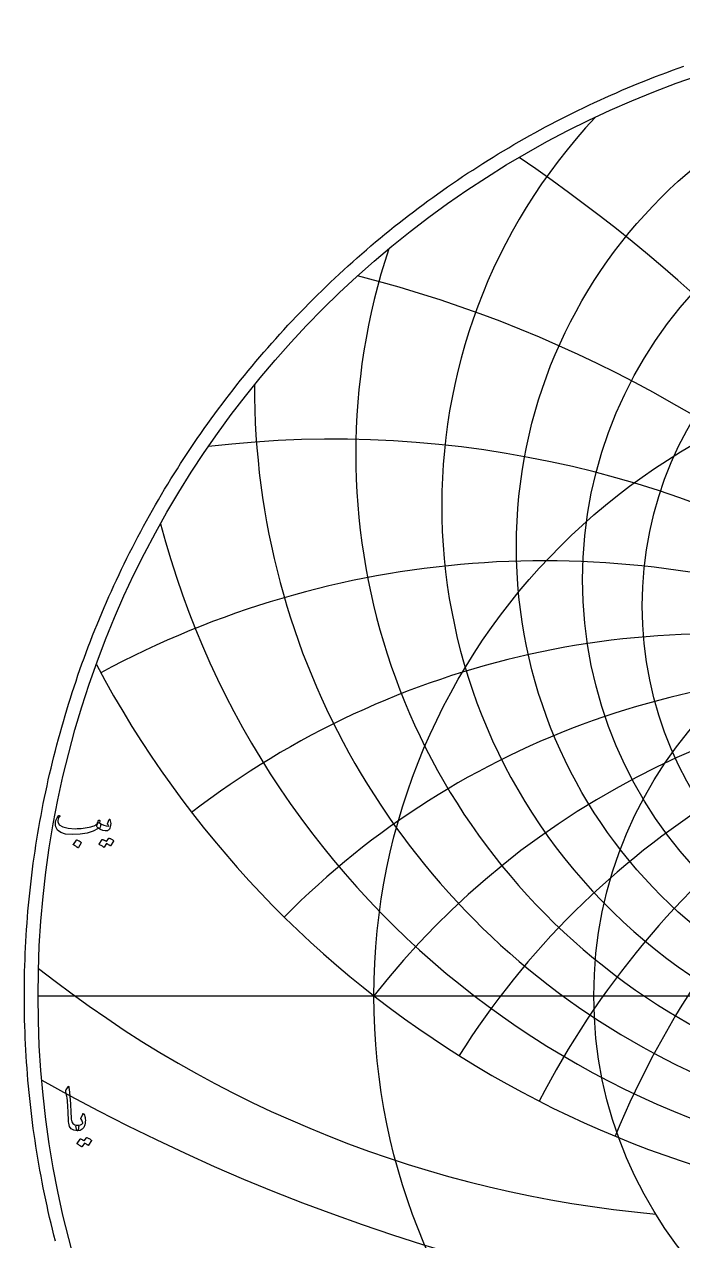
# Model space of a CAD drawing. Header units: millimetres. Extents: x -59 to 59, y -59 to 61.
# Drawn here: x -59.3 to -19.7, y -14.7 to 58.5 of the extents above; entities that cross this region are included whole.
import ezdxf

# ---------------------------------------------------------------- set-up
doc = ezdxf.new("R2010")
doc.units = ezdxf.units.MM
for name, color, linetype in [('CUT_OUTER', 1, 'Continuous'), ('ENGRAVE', 7, 'Continuous'), ('ENGRAVE_FINE', 8, 'Continuous'), ('TEXT', 5, 'Continuous')]:
    doc.layers.add(name, color=color, linetype=linetype)

msp = doc.modelspace()

# ---------------------------------------------------------------- linework, layer by layer
at = {"layer": 'CUT_OUTER'}
msp.add_lwpolyline([(-57.4576, -14.7676), (-57.5471, -14.4148), (-57.6345, -14.0614), (-57.7197, -13.7075), (-57.8027, -13.3531), (-57.8835, -12.9982), (-57.9622, -12.6428), (-58.0387, -12.2869), (-58.113, -11.9305), (-58.1851, -11.5737), (-58.255, -11.2165), (-58.3227, -10.8588), (-58.3883, -10.5008), (-58.4516, -10.1423), (-58.5127, -9.7835), (-58.5717, -9.4243), (-58.6284, -9.0647), (-58.6829, -8.7048), (-58.7352, -8.3446), (-58.7853, -7.984), (-58.8332, -7.6232), (-58.8788, -7.262), (-58.9223, -6.9006), (-58.9635, -6.5389), (-59.0025, -6.177), (-59.0393, -5.8149), (-59.0739, -5.4525), (-59.1062, -5.0899), (-59.1364, -4.7272), (-59.1643, -4.3642), (-59.1899, -4.0011), (-59.2134, -3.6379), (-59.2346, -3.2745), (-59.2535, -2.9109), (-59.2703, -2.5473), (-59.2848, -2.1836), (-59.2971, -1.8198), (-59.3071, -1.4559), (-59.3149, -1.092), (-59.3205, -0.728), (-59.3239, -0.364), (-59.325, 0), (-59.3239, 0.364), (-59.3205, 0.728), (-59.3149, 1.092), (-59.3071, 1.4559), (-59.2971, 1.8198), (-59.2848, 2.1836), (-59.2703, 2.5473), (-59.2535, 2.9109), (-59.2346, 3.2745), (-59.2134, 3.6379), (-59.1899, 4.0011), (-59.1643, 4.3642), (-59.1364, 4.7272), (-59.1062, 5.0899), (-59.0739, 5.4525), (-59.0393, 5.8149), (-59.0025, 6.177), (-58.9635, 6.5389), (-58.9223, 6.9006), (-58.8788, 7.262), (-58.8332, 7.6232), (-58.7853, 7.984), (-58.7352, 8.3446), (-58.6829, 8.7048), (-58.6284, 9.0647), (-58.5717, 9.4243), (-58.5127, 9.7835), (-58.4516, 10.1423), (-58.3883, 10.5008), (-58.3227, 10.8588), (-58.255, 11.2165), (-58.1851, 11.5737), (-58.113, 11.9305), (-58.0387, 12.2869), (-57.9622, 12.6428), (-57.8835, 12.9982), (-57.8027, 13.3531), (-57.7197, 13.7075), (-57.6345, 14.0614), (-57.5471, 14.4148), (-57.4576, 14.7676), (-57.3659, 15.1199), (-57.272, 15.4716), (-57.176, 15.8227), (-57.0779, 16.1733), (-56.9775, 16.5232), (-56.8751, 16.8725), (-56.7705, 17.2211), (-56.6637, 17.5692), (-56.5549, 17.9165), (-56.4439, 18.2632), (-56.3308, 18.6092), (-56.2155, 18.9545), (-56.0982, 19.299), (-55.9787, 19.6429), (-55.8571, 19.986), (-55.7334, 20.3283), (-55.6076, 20.6699), (-55.4798, 21.0108), (-55.3498, 21.3508), (-55.2177, 21.69), (-55.0836, 22.0284), (-54.9474, 22.366), (-54.8092, 22.7027), (-54.6688, 23.0386), (-54.5264, 23.3736), (-54.382, 23.7077), (-54.2355, 24.0409), (-54.087, 24.3733), (-53.9364, 24.7047), (-53.7838, 25.0352), (-53.6292, 25.3647), (-53.4725, 25.6933), (-53.3139, 26.0209), (-53.1532, 26.3475), (-52.9905, 26.6732), (-52.8259, 26.9978), (-52.6592, 27.3215), (-52.4906, 27.6441), (-52.32, 27.9656), (-52.1474, 28.2861), (-51.9729, 28.6056), (-51.7964, 28.9239), (-51.6179, 29.2412), (-51.4375, 29.5574), (-51.2552, 29.8724), (-51.0709, 30.1863), (-50.8847, 30.4991), (-50.6967, 30.8108), (-50.5066, 31.1213), (-50.3147, 31.4306), (-50.1209, 31.7387), (-49.9252, 32.0457), (-49.7277, 32.3514), (-49.5282, 32.6559), (-49.3269, 32.9592), (-49.1238, 33.2612), (-48.9188, 33.562), (-48.7119, 33.8616), (-48.5032, 34.1598), (-48.2927, 34.4568), (-48.0804, 34.7525), (-47.8662, 35.0468), (-47.6503, 35.3399), (-47.4325, 35.6316), (-47.213, 35.9219), (-46.9917, 36.211), (-46.7687, 36.4986), (-46.5438, 36.7849), (-46.3172, 37.0698), (-46.0889, 37.3533), (-45.8588, 37.6354), (-45.6271, 37.9161), (-45.3935, 38.1953), (-45.1583, 38.4731), (-44.9214, 38.7495), (-44.6828, 39.0244), (-44.4425, 39.2978), (-44.2006, 39.5698), (-43.9569, 39.8402), (-43.7116, 40.1092), (-43.4647, 40.3767), (-43.2161, 40.6426), (-42.966, 40.907), (-42.7141, 41.1699), (-42.4607, 41.4312), (-42.2057, 41.6909), (-41.9491, 41.9491), (-41.6909, 42.2057), (-41.4312, 42.4607), (-41.1699, 42.7141), (-40.907, 42.966), (-40.6426, 43.2161), (-40.3767, 43.4647), (-40.1092, 43.7116), (-39.8402, 43.9569), (-39.5698, 44.2006), (-39.2978, 44.4425), (-39.0244, 44.6828), (-38.7495, 44.9214), (-38.4731, 45.1583), (-38.1953, 45.3935), (-37.9161, 45.6271), (-37.6354, 45.8588), (-37.3533, 46.0889), (-37.0698, 46.3172), (-36.7849, 46.5438), (-36.4986, 46.7687), (-36.211, 46.9917), (-35.9219, 47.213), (-35.6316, 47.4325), (-35.3399, 47.6503), (-35.0468, 47.8662), (-34.7525, 48.0804), (-34.4568, 48.2927), (-34.1598, 48.5032), (-33.8616, 48.7119), (-33.562, 48.9188), (-33.2612, 49.1238), (-32.9592, 49.3269), (-32.6559, 49.5282), (-32.3514, 49.7277), (-32.0457, 49.9252), (-31.7387, 50.1209), (-31.4306, 50.3147), (-31.1213, 50.5066), (-30.8108, 50.6967), (-30.4991, 50.8847), (-30.1863, 51.0709), (-29.8724, 51.2552), (-29.5574, 51.4375), (-29.2412, 51.6179), (-28.9239, 51.7964), (-28.6056, 51.9729), (-28.2861, 52.1474), (-27.9656, 52.32), (-27.6441, 52.4906), (-27.3215, 52.6592), (-26.9978, 52.8259), (-26.6732, 52.9905), (-26.3475, 53.1532), (-26.0209, 53.3139), (-25.6933, 53.4725), (-25.3647, 53.6292), (-25.0352, 53.7838), (-24.7047, 53.9364), (-24.3733, 54.087), (-24.0409, 54.2355), (-23.7077, 54.382), (-23.3736, 54.5264), (-23.0386, 54.6688), (-22.7027, 54.8092), (-22.366, 54.9474), (-22.0284, 55.0836), (-21.69, 55.2177), (-21.3508, 55.3498), (-21.0108, 55.4798), (-20.6699, 55.6076), (-20.3283, 55.7334), (-19.986, 55.8571), (-19.6429, 55.9787)], dxfattribs=at)
at = {"layer": 'ENGRAVE'}
msp.add_lwpolyline([(-58.5, 0), (58.5, 0)], dxfattribs=at)
for centre, radius in [((0, 0), 58.5), ((0, 27.0473), 29.7251), ((0, 25.0744), 25.7428), ((0, 23.4868), 22.1496), ((0, 0), 38.2935), ((0, 0), 25.0665)]:
    msp.add_circle(centre, radius, dxfattribs=at)
for centre, radius, start, end in [((0, 29.5146), 34.2165, 136.887687, 43.112313), ((0, 32.6337), 39.3859, 161.726, 18.274), ((0, 36.6399), 45.4807, 179.806229, 0.193771), ((0, 41.8996), 52.8801, 194.768857, 345.231143), ((0, 49.0134), 62.1989, 207.85457, 332.14543), ((0, -29.9181), 48.5951, 38, 142), ((0, -29.9181), 48.5951, 38, 142), ((-15.1285, 56.4602), 69.8786, 231.659303, 264.895559)]:
    msp.add_arc(centre, radius, start, end, dxfattribs=at)
at = {"layer": 'ENGRAVE_FINE'}
for centre, radius, start, end in [((-84.1692, -29.9181), 97.1902, 10.542635, 55.81567), ((-84.1692, -29.9181), 97.1902, 10.542635, 55.81567), ((-57.9134, -29.9181), 75.6006, 14.286701, 75.731907), ((-57.9134, -29.9181), 75.6006, 14.286701, 75.731907), ((-40.7762, -29.9181), 63.4364, 18.243409, 96.767474), ((-40.7762, -29.9181), 63.4364, 18.243409, 96.767474), ((-28.0564, -29.9181), 56.1128, 22.487353, 118.376898), ((-28.0564, -29.9181), 56.1128, 22.487353, 118.376898), ((28.0564, -29.9181), 56.1128, 61.623102, 157.512647), ((28.0564, -29.9181), 56.1128, 61.623102, 157.512647), ((-17.6872, -29.9181), 51.7139, 27.110708, 127.628622), ((-17.6872, -29.9181), 51.7139, 27.110708, 127.628622), ((17.6872, -29.9181), 51.7139, 52.371378, 152.889292), ((17.6872, -29.9181), 51.7139, 52.371378, 152.889292), ((-8.5686, -29.9181), 49.3448, 32.230674, 135.378051), ((-8.5686, -29.9181), 49.3448, 32.230674, 135.378051), ((8.5686, -29.9181), 49.3448, 44.621949, 147.769326), ((8.5686, -29.9181), 49.3448, 44.621949, 147.769326), ((0, 98.4061), 118.7671, 240.613342, 299.386658)]:
    msp.add_arc(centre, radius, start, end, dxfattribs=at)
at = {"layer": 'TEXT'}
for points in [[(-54.7975, 10.4058), (-54.7939, 10.404), (-54.7905, 10.4021), (-54.7874, 10.4003), (-54.7845, 10.3984), (-54.7817, 10.3964), (-54.7785, 10.3938), (-54.7752, 10.3908), (-54.7716, 10.3874), (-54.7419, 10.3523), (-54.7301, 10.3025), (-54.7363, 10.2379), (-54.7606, 10.1586), (-54.7829, 10.1104), (-54.8058, 10.0801), (-54.8291, 10.0679), (-54.8528, 10.0737), (-54.8648, 10.0794), (-54.875, 10.082), (-54.8833, 10.0813), (-54.8897, 10.0774), (-55.1923, 9.9118), (-55.554, 9.7951), (-55.9747, 9.7273), (-56.4544, 9.7083), (-56.8424, 9.7416), (-57.1353, 9.8301), (-57.3332, 9.974), (-57.436, 10.1733), (-57.452, 10.2674), (-57.4554, 10.3615), (-57.4464, 10.4556), (-57.425, 10.5497), (-57.3957, 10.633), (-57.3595, 10.7093), (-57.3163, 10.7788), (-57.2663, 10.8413), (-57.2568, 10.8491), (-57.2469, 10.8542), (-57.2365, 10.8565), (-57.2257, 10.856), (-57.2155, 10.8516), (-57.2072, 10.8459), (-57.2008, 10.8387), (-57.1962, 10.8302), (-57.1941, 10.8219), (-57.1952, 10.8117), (-57.1996, 10.7998), (-57.2072, 10.7859), (-57.2607, 10.7075), (-57.2958, 10.6309), (-57.3124, 10.5562), (-57.3106, 10.4833), (-57.2229, 10.3006), (-57.019, 10.1696), (-56.6989, 10.0903), (-56.2625, 10.0626), (-56.1427, 10.0645), (-56.0231, 10.07), (-55.9037, 10.0792), (-55.7846, 10.0921), (-55.6664, 10.1087), (-55.5498, 10.129), (-55.4348, 10.153), (-55.3215, 10.1807), (-55.2115, 10.2121), (-55.1213, 10.2434), (-55.0509, 10.2748), (-55.0004, 10.3062), (-54.9809, 10.3228), (-54.9631, 10.3431), (-54.9468, 10.3671), (-54.9322, 10.3947), (-54.9184, 10.4256), (-54.9049, 10.4593), (-54.8917, 10.4958), (-54.8786, 10.535), (-54.8736, 10.547), (-54.8657, 10.5571), (-54.8551, 10.5654), (-54.8417, 10.5719), (-54.8274, 10.5753), (-54.8141, 10.5746), (-54.8016, 10.5698), (-54.7901, 10.5608), (-54.7809, 10.5483), (-54.7753, 10.5331), (-54.7735, 10.5151), (-54.7753, 10.4944)], [(-54.9082, 10.1106), (-54.9483, 10.1486), (-54.9691, 10.1964), (-54.9704, 10.2538), (-54.9525, 10.3209), (-54.9135, 10.3811), (-54.8777, 10.4178), (-54.8452, 10.4309), (-54.8159, 10.4206), (-54.6775, 10.329), (-54.5391, 10.2647), (-54.4007, 10.2275), (-54.2624, 10.2176), (-54.2575, 10.2185), (-54.2541, 10.2213), (-54.252, 10.2259), (-54.2513, 10.2324), (-54.2548, 10.2446), (-54.2651, 10.2628), (-54.2824, 10.287), (-54.3066, 10.3172), (-54.3113, 10.3265), (-54.314, 10.3357), (-54.3149, 10.3449), (-54.314, 10.3541), (-54.2255, 10.6088), (-54.2213, 10.6185), (-54.2162, 10.6254), (-54.2102, 10.6295), (-54.2033, 10.6309), (-54.1964, 10.6298), (-54.1904, 10.6263), (-54.1853, 10.6205), (-54.1812, 10.6125), (-54.1535, 10.5297), (-54.1369, 10.4473), (-54.1314, 10.3654), (-54.1369, 10.284), (-54.1549, 10.1828), (-54.1793, 10.1004), (-54.2102, 10.037), (-54.2476, 9.9925), (-54.276, 9.968), (-54.302, 9.9501), (-54.3258, 9.9385), (-54.3472, 9.9334), (-54.4709, 9.9307), (-54.6056, 9.9593), (-54.7513, 10.0192), (-54.9082, 10.1106)], [(-56.1961, 9.3799), (-56.1915, 9.3845), (-56.185, 9.3873), (-56.1767, 9.3882), (-56.1666, 9.3873), (-56.0948, 9.3582), (-56.0273, 9.3227), (-55.9638, 9.2807), (-55.9046, 9.2323), (-55.8988, 9.2249), (-55.8963, 9.2175), (-55.8969, 9.2101), (-55.9009, 9.2028), (-56.0743, 8.9223), (-56.0808, 8.9156), (-56.0891, 8.914), (-56.0992, 8.9175), (-56.1112, 8.926), (-56.1216, 8.9334), (-56.138, 8.9444), (-56.1603, 8.9592), (-56.1887, 8.9777), (-56.2235, 8.9998), (-56.2653, 9.0256), (-56.314, 9.0552), (-56.3695, 9.0884), (-56.3769, 9.0939), (-56.3806, 9.0994), (-56.3806, 9.105), (-56.3769, 9.1105)], [(-54.2513, 9.4832), (-54.2467, 9.4878), (-54.2402, 9.4906), (-54.2319, 9.4915), (-54.2218, 9.4906), (-54.1854, 9.477), (-54.1503, 9.462), (-54.1162, 9.4456), (-54.0834, 9.4279), (-54.0514, 9.4085), (-54.0202, 9.3873), (-53.9896, 9.3642), (-53.9598, 9.3393), (-53.954, 9.3317), (-53.9515, 9.3236), (-53.9521, 9.3151), (-53.9561, 9.3061), (-54.1332, 9.0256), (-54.138, 9.0219), (-54.1452, 9.0219), (-54.1547, 9.0256), (-54.1664, 9.033), (-54.1745, 9.0398), (-54.1876, 9.0492), (-54.2059, 9.061), (-54.2291, 9.0754), (-54.2577, 9.0926), (-54.2919, 9.1128), (-54.3316, 9.136), (-54.3768, 9.1622), (-54.517, 8.9444), (-54.5235, 8.9378), (-54.5318, 8.9361), (-54.5419, 8.9396), (-54.5539, 8.9481), (-54.5643, 8.9555), (-54.5807, 8.9666), (-54.603, 8.9813), (-54.6314, 8.9998), (-54.6662, 9.0219), (-54.708, 9.0478), (-54.7566, 9.0773), (-54.8122, 9.1105), (-54.818, 9.116), (-54.8205, 9.1216), (-54.8198, 9.1271), (-54.8159, 9.1326), (-54.6351, 9.402), (-54.6305, 9.4067), (-54.624, 9.4094), (-54.6157, 9.4103), (-54.6056, 9.4094), (-54.5747, 9.3994), (-54.5447, 9.3877), (-54.5156, 9.3745), (-54.4875, 9.3596), (-54.4603, 9.3433), (-54.434, 9.3259), (-54.4086, 9.3074), (-54.3841, 9.2876)], [(-56.6986, -5.4731), (-56.6914, -5.462), (-56.6847, -5.4547), (-56.6785, -5.451), (-56.6727, -5.451), (-56.664, -5.4558), (-56.6561, -5.4703), (-56.6492, -5.4946), (-56.6432, -5.5285), (-56.6128, -5.8041), (-56.5879, -6.0589), (-56.5685, -6.2931), (-56.5547, -6.5064), (-56.5458, -6.6888), (-56.5376, -6.8524), (-56.5301, -6.997), (-56.5233, -7.1227), (-56.5174, -7.2295), (-56.5127, -7.3173), (-56.5091, -7.3863), (-56.5067, -7.4364), (-56.4739, -7.5863), (-56.4015, -7.6965), (-56.2894, -7.7671), (-56.1376, -7.798), (-56.0954, -7.8091), (-56.0685, -7.8349), (-56.0567, -7.8755), (-56.0601, -7.9309), (-56.0774, -8.018), (-56.0961, -8.0803), (-56.1162, -8.1177), (-56.1376, -8.1301), (-56.3512, -8.102), (-56.5085, -8.0176), (-56.6095, -7.8769), (-56.6543, -7.6799), (-56.6613, -7.5857), (-56.6677, -7.4913), (-56.6733, -7.3966), (-56.6783, -7.3017), (-56.6828, -7.2065), (-56.687, -7.1111), (-56.6911, -7.0155), (-56.6949, -6.9197), (-56.7018, -6.7369), (-56.7115, -6.5724), (-56.7239, -6.426), (-56.7392, -6.2979), (-56.7572, -6.1748), (-56.7779, -6.0437), (-56.8014, -5.9045), (-56.8277, -5.7573), (-56.8312, -5.7307), (-56.8305, -5.7065), (-56.8257, -5.6846), (-56.8167, -5.665)], [(-55.9162, -7.3515), (-55.8129, -7.1227), (-55.7977, -7.0975), (-55.7815, -7.0885), (-55.7645, -7.0957), (-55.7465, -7.119), (-55.7133, -7.1888), (-55.6874, -7.2615), (-55.669, -7.3373), (-55.6579, -7.4161), (-55.6544, -7.4983), (-55.6588, -7.5844), (-55.6711, -7.6745), (-55.6911, -7.7685), (-55.7522, -7.9267), (-55.847, -8.0397), (-55.9755, -8.1075), (-56.1376, -8.1301), (-56.1563, -8.1184), (-56.1755, -8.0831), (-56.1951, -8.0243), (-56.2151, -7.9419), (-56.2209, -7.8979), (-56.2198, -7.8617), (-56.2117, -7.8333), (-56.1967, -7.8128), (-56.1847, -7.8049), (-56.1709, -7.7999), (-56.1552, -7.7975), (-56.1376, -7.798), (-56.0355, -7.7948), (-55.9467, -7.774), (-55.8713, -7.7357), (-55.8092, -7.6799), (-55.8064, -7.6755), (-55.8055, -7.6698), (-55.8064, -7.6626), (-55.8092, -7.6541), (-55.8237, -7.602), (-55.8452, -7.5489), (-55.8736, -7.4949), (-55.9088, -7.44), (-55.9204, -7.4193), (-55.9255, -7.3976), (-55.9241, -7.375), (-55.9162, -7.3515)], [(-55.5878, -8.5471), (-55.5832, -8.5425), (-55.5767, -8.5398), (-55.5684, -8.5388), (-55.5583, -8.5398), (-55.5219, -8.5534), (-55.4868, -8.5684), (-55.4527, -8.5847), (-55.4199, -8.6025), (-55.3879, -8.6219), (-55.3567, -8.6431), (-55.3261, -8.6662), (-55.2963, -8.6911), (-55.2905, -8.6987), (-55.2879, -8.7068), (-55.2886, -8.7153), (-55.2926, -8.7243), (-55.4697, -9.0047), (-55.4745, -9.0084), (-55.4817, -9.0084), (-55.4911, -9.0047), (-55.5029, -8.9974), (-55.511, -8.9906), (-55.5241, -8.9812), (-55.5424, -8.9693), (-55.5656, -8.9549), (-55.5942, -8.9377), (-55.6284, -8.9176), (-55.6681, -8.8944), (-55.7133, -8.8682), (-55.8535, -9.0859), (-55.8599, -9.0926), (-55.8683, -9.0942), (-55.8784, -9.0908), (-55.8904, -9.0822), (-55.9008, -9.0749), (-55.9171, -9.0638), (-55.9395, -9.049), (-55.9679, -9.0306), (-56.0027, -9.0084), (-56.0445, -8.9826), (-56.0931, -8.9531), (-56.1487, -8.9199), (-56.1545, -8.9143), (-56.157, -8.9088), (-56.1563, -8.9033), (-56.1524, -8.8977), (-55.9716, -8.6283), (-55.967, -8.6237), (-55.9605, -8.621), (-55.9522, -8.62), (-55.9421, -8.621), (-55.9112, -8.631), (-55.8812, -8.6426), (-55.8521, -8.6559), (-55.824, -8.6708), (-55.7968, -8.687), (-55.7705, -8.7044), (-55.7451, -8.723), (-55.7206, -8.7427)]]:
    msp.add_lwpolyline(points, close=True, dxfattribs=at)

doc.saveas('drawing.dxf')
